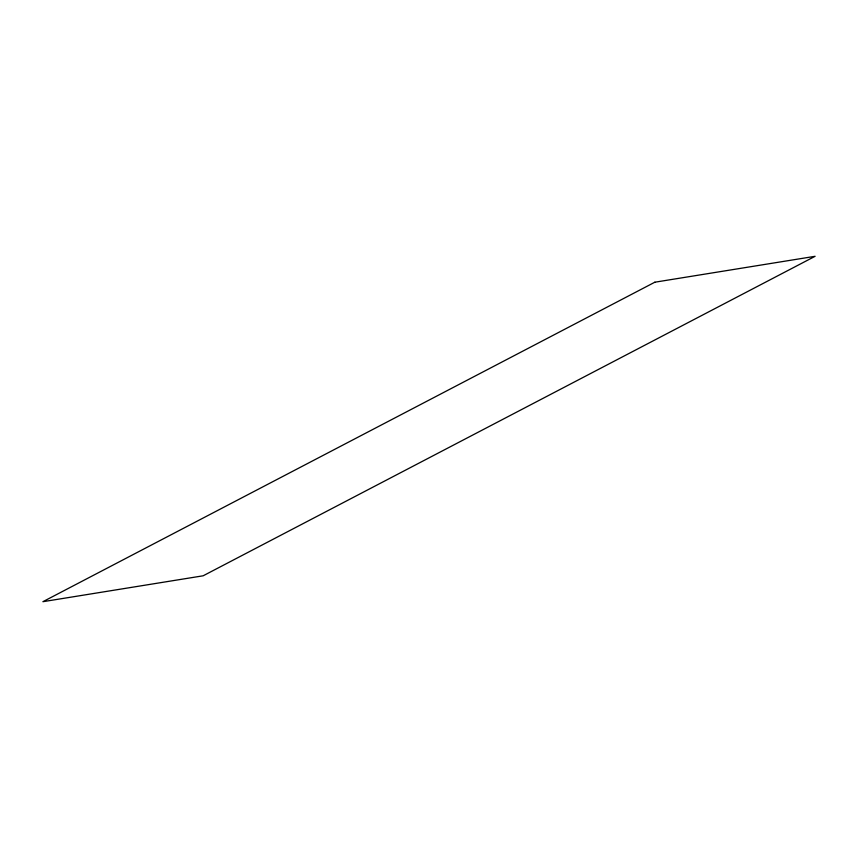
<?xml version="1.0" encoding="UTF-8"?>
<svg xmlns="http://www.w3.org/2000/svg" width="858" height="858" viewBox="0 0 858 858"><rect width="100%" height="100%" fill="white"/><g stroke="black" fill="none" stroke-linecap="round" stroke-linejoin="round"><path stroke-width="1.29" d="M654.847 282.207L42.9 601.694L203.153 575.793L815.1 256.306L654.847 282.207"/></g></svg>
